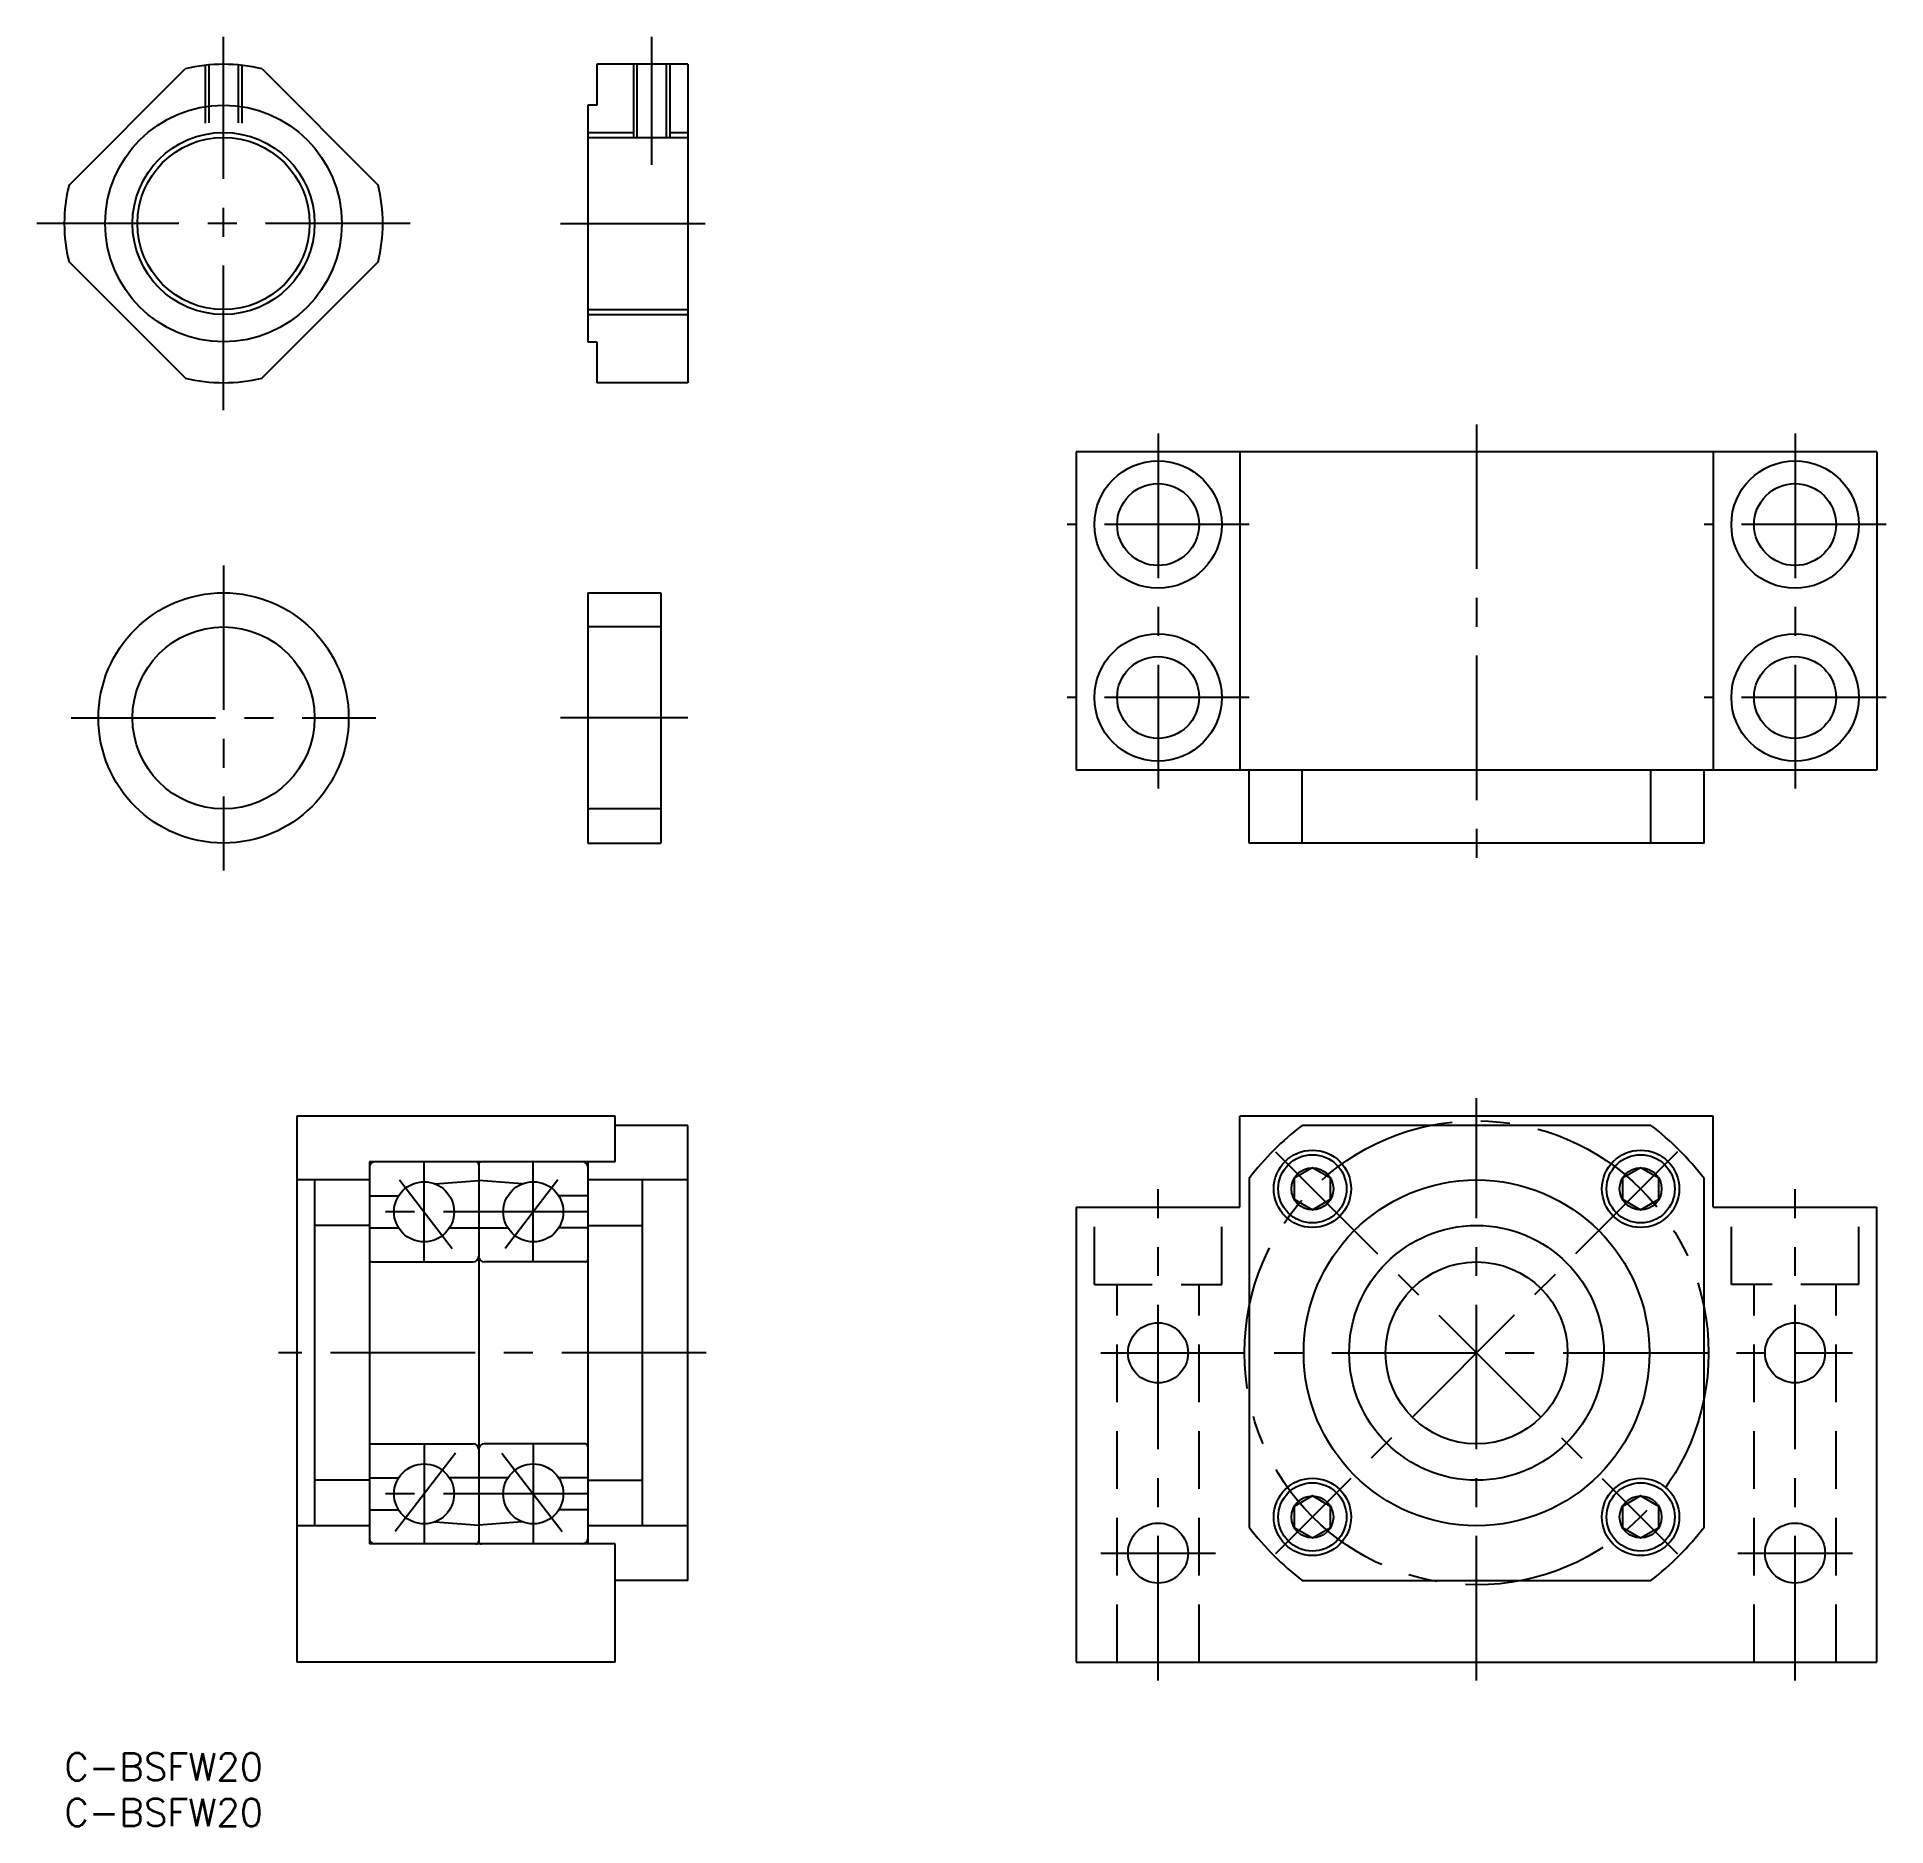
# Model space of a CAD drawing. Extents: x -3 to 200, y -8 to 189.
import ezdxf

# ---------------------------------------------------------------- set-up
doc = ezdxf.new("R2010")
doc.units = 0
doc.header["$LTSCALE"] = 0.5
doc.linetypes.add('CENTER', pattern=[50.8, 31.75, -6.35, 6.35, -6.35])
doc.linetypes.add('DASHED', pattern=[19.05, 12.7, -6.35])
for name, color, linetype in [('MSM_CENTER', 1, 'CENTER'), ('MSM_CONTINUOUS', 7, 'CONTINUOUS'), ('MSM_DASHED', 4, 'DASHED'), ('MSM_NARROW', 5, 'CONTINUOUS'), ('MSM_PART_NUMBER', 7, 'CONTINUOUS')]:
    doc.layers.add(name, color=color, linetype=linetype)
doc.styles.get("Standard").update_dxf_attribs({"font": 'txt.shx', "height": 3, "bigfont": 'bigfont.shx'})

# ---------------------------------------------------------------- blocks, each defined once
blk = doc.blocks.new('*U3')
at = {"layer": 'MSM_PART_NUMBER'}
blk.add_text('C-BSFW20', height=3, dxfattribs=at).set_placement((0, -3))
blk = doc.blocks.new('*U4')
at = {"layer": 'MSM_PART_NUMBER'}
blk.add_text('C-BSFW20', height=3, dxfattribs=at).set_placement((0, -8))

msp = doc.modelspace()

# ---------------------------------------------------------------- linework, layer by layer
at = {"layer": 'MSM_CENTER'}
for p, q in [((17.5, 147.62), (17.5, 188.62)), ((64.54, 188.62), (64.54, 174.57)), ((38, 168.12), (-3, 168.12)), ((54.54, 168.12), (71.54, 168.12)), ((120.2, 145.03), (120.2, 106.03)), ((155.2, 146.03), (155.2, 97.03)), ((190.2, 145.03), (190.2, 106.03)), ((130.2, 135.03), (110.2, 135.03)), ((200.2, 135.03), (180.2, 135.03)), ((17.5, 130.53), (17.5, 97.03)), ((130.2, 116.03), (110.2, 116.03)), ((200.2, 116.03), (180.2, 116.03)), ((0.75, 113.78), (34.25, 113.78)), ((68.53, 113.78), (54.54, 113.78)), ((155.2, 8), (155.2, 72)), ((133.1, 66.1), (177.29, 21.9)), ((177.29, 66.1), (133.1, 21.9)), ((36.82, 63.03), (42.63, 55.46)), ((39.54, 54), (39.54, 65)), ((54.25, 63.03), (48.44, 55.46)), ((51.54, 54), (51.54, 65)), ((120.2, 8), (120.2, 62)), ((190.2, 8), (190.2, 62)), ((57.54, 59.5), (33.54, 59.5)), ((70.54, 44), (23.54, 44)), ((113.9, 44), (196.5, 44)), ((42.98, 32.99), (36.35, 24.36)), ((39.54, 34), (39.54, 23)), ((48.09, 32.99), (54.72, 24.36)), ((51.54, 34), (51.54, 23)), ((57.54, 28.5), (33.54, 28.5)), ((113.9, 22), (126.5, 22)), ((183.9, 22), (196.5, 22))]:
    msp.add_line(p, q, dxfattribs=at)
msp.add_circle((155.2, 44), 25.5, dxfattribs=at)
at = {"layer": 'MSM_CONTINUOUS'}
for p, q in [((0.52, 172.35), (13.27, 185.1)), ((21.73, 185.1), (34.48, 172.35)), ((68.53, 185.62), (58.54, 185.62)), ((58.54, 185.62), (58.54, 181.12)), ((62.91, 185.62), (62.91, 177.58)), ((66.16, 185.62), (66.16, 177.58)), ((68.53, 185.62), (68.53, 150.62)), ((58.54, 181.12), (57.54, 181.12)), ((57.54, 181.12), (57.54, 155.12)), ((57.54, 177.58), (68.53, 177.58)), ((0.52, 163.89), (13.27, 151.14)), ((21.73, 151.14), (34.48, 163.89)), ((57.54, 158.66), (68.53, 158.66)), ((57.54, 155.12), (58.54, 155.12)), ((58.54, 155.12), (58.54, 150.62)), ((68.53, 150.62), (58.54, 150.62)), ((111.2, 143.03), (111.2, 108.03)), ((199.2, 143.03), (111.2, 143.03)), ((129.2, 143.03), (129.2, 108.03)), ((181.2, 143.03), (181.2, 108.03)), ((199.2, 143.03), (199.2, 108.03)), ((57.54, 127.53), (65.54, 127.53)), ((57.54, 127.53), (57.54, 100.03)), ((65.54, 127.53), (65.54, 100.03)), ((65.54, 123.78), (57.54, 123.78)), ((199.2, 108.03), (111.2, 108.03)), ((130.2, 100.03), (130.2, 108.03)), ((136.03, 100.03), (136.03, 108.03)), ((174.36, 100.03), (174.36, 108.03)), ((180.2, 100.03), (180.2, 108.03)), ((65.54, 103.78), (57.54, 103.78)), ((57.54, 100.03), (65.54, 100.03)), ((180.2, 100.03), (130.2, 100.03)), ((25.54, 70), (25.54, 10)), ((60.54, 70), (25.54, 70)), ((60.54, 65), (60.54, 70)), ((129.2, 60), (129.2, 70)), ((181.2, 70), (129.2, 70)), ((181.2, 60), (181.2, 70)), ((68.53, 69), (60.54, 69)), ((68.53, 19), (68.53, 69)), ((174.36, 69), (136.03, 69)), ((33.54, 63), (25.54, 63)), ((27.54, 25), (27.54, 63)), ((33.54, 65), (33.54, 23)), ((60.54, 65), (33.54, 65)), ((45.54, 64.7), (45.54, 23.3)), ((57.54, 65), (57.54, 23)), ((68.53, 63), (57.54, 63)), ((63.54, 25), (63.54, 63)), ((130.2, 63.16), (130.2, 24.84)), ((137.16, 64.34), (135.16, 63.19)), ((135.16, 63.19), (135.16, 60.88)), ((139.16, 63.19), (137.16, 64.34)), ((139.16, 60.88), (139.16, 63.19)), ((173.23, 64.34), (171.23, 63.19)), ((171.23, 63.19), (171.23, 60.88)), ((175.23, 63.19), (173.23, 64.34)), ((175.23, 60.88), (175.23, 63.19)), ((180.2, 24.84), (180.2, 63.16)), ((33.54, 61.25), (36.74, 61.25)), ((40.75, 62.57), (45.54, 62.95)), ((50.32, 62.57), (45.54, 62.95)), ((57.54, 61.25), (54.33, 61.25)), ((111.2, 60), (111.2, 10)), ((111.2, 60), (129.2, 60)), ((135.16, 60.88), (137.16, 59.72)), ((137.16, 59.72), (139.16, 60.88)), ((171.23, 60.88), (173.23, 59.72)), ((173.23, 59.72), (175.23, 60.88)), ((181.2, 60), (199.2, 60)), ((199.2, 10), (199.2, 60)), ((33.54, 58), (27.54, 58)), ((33.54, 57.75), (36.74, 57.75)), ((42.33, 57.75), (48.74, 57.75)), ((57.54, 57.75), (54.33, 57.75)), ((57.54, 58), (63.54, 58)), ((33.84, 54), (44.94, 54)), ((57.24, 54), (46.14, 54)), ((33.84, 34), (44.94, 34)), ((57.24, 34), (46.14, 34)), ((33.54, 30), (27.54, 30)), ((33.54, 30.25), (36.74, 30.25)), ((48.74, 30.25), (42.33, 30.25)), ((57.54, 30.25), (54.33, 30.25)), ((57.54, 30), (63.54, 30)), ((33.54, 26.75), (36.74, 26.75)), ((57.54, 26.75), (54.33, 26.75)), ((137.16, 28.28), (135.16, 27.12)), ((135.16, 27.12), (135.16, 24.81)), ((139.16, 27.12), (137.16, 28.28)), ((139.16, 24.81), (139.16, 27.12)), ((173.23, 28.28), (171.23, 27.12)), ((171.23, 27.12), (171.23, 24.81)), ((175.23, 27.12), (173.23, 28.28)), ((175.23, 24.81), (175.23, 27.12)), ((33.54, 25), (25.54, 25)), ((40.75, 25.43), (45.54, 25.05)), ((50.32, 25.43), (45.54, 25.05)), ((68.53, 25), (57.54, 25)), ((135.16, 24.81), (137.16, 23.66)), ((137.16, 23.66), (139.16, 24.81)), ((171.23, 24.81), (173.23, 23.66)), ((173.23, 23.66), (175.23, 24.81)), ((60.54, 23), (33.54, 23)), ((60.54, 10), (60.54, 23)), ((68.53, 19), (60.54, 19)), ((136.03, 19), (174.36, 19)), ((60.54, 10), (25.54, 10)), ((111.2, 10), (199.2, 10))]:
    msp.add_line(p, q, dxfattribs=at)
for centre, radius in [((17.5, 168.12), 13), ((17.5, 168.12), 9.46), ((120.2, 135.03), 7), ((190.2, 135.03), 7), ((120.2, 135.03), 4.5), ((190.2, 135.03), 4.5), ((17.5, 113.78), 13.75), ((17.5, 113.78), 10), ((120.2, 116.03), 7), ((190.2, 116.03), 7), ((120.2, 116.03), 4.5), ((190.2, 116.03), 4.5), ((137.16, 62.03), 4.25), ((137.16, 62.03), 3.75), ((173.23, 62.03), 4.25), ((173.23, 62.03), 3.75), ((137.16, 62.03), 2.31), ((155.2, 44), 19), ((173.23, 62.03), 2.31), ((39.54, 59.5), 3.3), ((51.54, 59.5), 3.3), ((155.2, 44), 14), ((155.2, 44), 10), ((120.2, 44), 3.3), ((190.2, 44), 3.3), ((39.54, 28.5), 3.3), ((51.54, 28.5), 3.3), ((137.16, 25.97), 4.25), ((137.16, 25.97), 3.75), ((173.23, 25.97), 4.25), ((173.23, 25.97), 3.75), ((137.16, 25.97), 2.31), ((173.23, 25.97), 2.31), ((120.2, 22), 3.3), ((190.2, 22), 3.3)]:
    msp.add_circle(centre, radius, dxfattribs=at)
for centre, radius, start, end in [((17.5, 168.12), 17.5, 76.0027, 103.9973), ((17.5, 168.12), 17.5, 166.0027, 193.9973), ((17.5, 168.12), 17.5, 346.0027, 13.9973), ((17.5, 168.12), 17.5, 256.0027, 283.9973), ((155.2, 44), 31.5, 127.472, 142.528), ((155.2, 44), 31.5, 37.472, 52.528), ((34.13, 64.4), 0.6, 90, 180), ((45.24, 64.7), 0.3, 0, 90), ((45.84, 64.7), 0.3, 90, 180), ((56.94, 64.4), 0.6, 0, 90), ((33.83, 54.3), 0.3, 180, 270), ((44.94, 54.6), 0.6, 270, 0), ((46.14, 54.6), 0.6, 180, 270), ((57.24, 54.3), 0.3, 270, 0), ((33.83, 33.7), 0.3, 90, 180), ((44.94, 33.4), 0.6, 0, 90), ((46.14, 33.4), 0.6, 90, 180), ((57.23, 33.7), 0.3, 0, 90), ((155.2, 44), 31.5, 217.472, 232.528), ((155.2, 44), 31.5, 307.472, 322.528), ((34.14, 23.6), 0.6, 180, 270), ((45.24, 23.3), 0.3, 270, 0), ((45.84, 23.3), 0.3, 180, 270), ((56.94, 23.6), 0.6, 270, 0)]:
    msp.add_arc(centre, radius, start, end, dxfattribs=at)
at = {"layer": 'MSM_DASHED'}
for p, q in [((15.5, 185.5), (15.5, 177.35)), ((15.88, 185.54), (15.88, 177.43)), ((19.12, 185.54), (19.12, 177.43)), ((19.5, 185.5), (19.5, 177.35)), ((113.2, 51.5), (113.2, 60)), ((127.2, 51.5), (127.2, 60)), ((183.2, 51.5), (183.2, 60)), ((197.2, 51.5), (197.2, 60)), ((113.2, 51.5), (127.2, 51.5)), ((115.7, 10), (115.7, 51.5)), ((124.7, 10), (124.7, 51.5)), ((197.2, 51.5), (183.2, 51.5)), ((185.7, 10), (185.7, 51.5)), ((194.7, 10), (194.7, 51.5))]:
    msp.add_line(p, q, dxfattribs=at)
at = {"layer": 'MSM_NARROW'}
for p, q in [((62.54, 185.62), (62.54, 177.58)), ((66.54, 185.62), (66.54, 177.58)), ((57.54, 178.12), (62.54, 178.12)), ((66.54, 178.12), (68.53, 178.12)), ((57.54, 158.12), (68.53, 158.12))]:
    msp.add_line(p, q, dxfattribs=at)
msp.add_circle((17.5, 168.12), 10, dxfattribs=at)

# ---------------------------------------------------------------- block references
at = {"layer": 'MSM_CONTINUOUS'}
for name in ['*U3', '*U4']:
    msp.add_blockref(name, (0, 0), dxfattribs=at)

doc.saveas('drawing.dxf')
